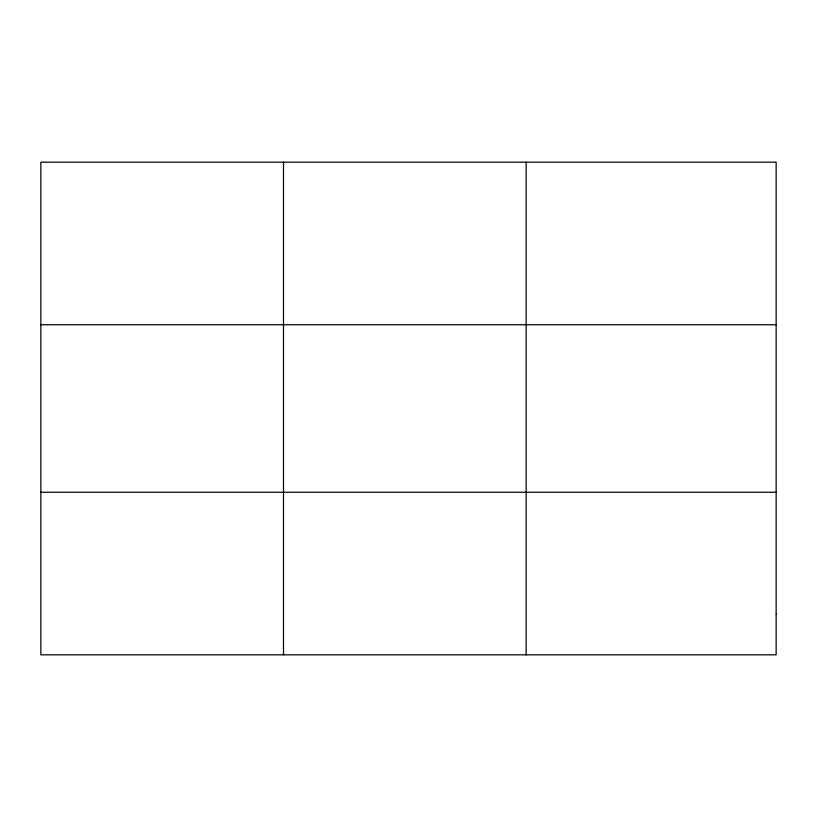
<?xml version="1.0" encoding="UTF-8"?>
<svg xmlns="http://www.w3.org/2000/svg" width="817" height="817" viewBox="0 0 817 817"><rect width="100%" height="100%" fill="white"/><g stroke="black" fill="none" stroke-linecap="round" stroke-linejoin="round"><path stroke-width="1.23" d="M283.499 654.826L283.499 162.175M526.148 654.826L526.148 162.175M40.85 324.747L776.15 324.747M40.85 492.253L776.15 492.253M776.15 614.19L776.15 654.826L40.85 654.826L40.85 162.175L776.15 162.175L776.15 614.19"/></g></svg>
